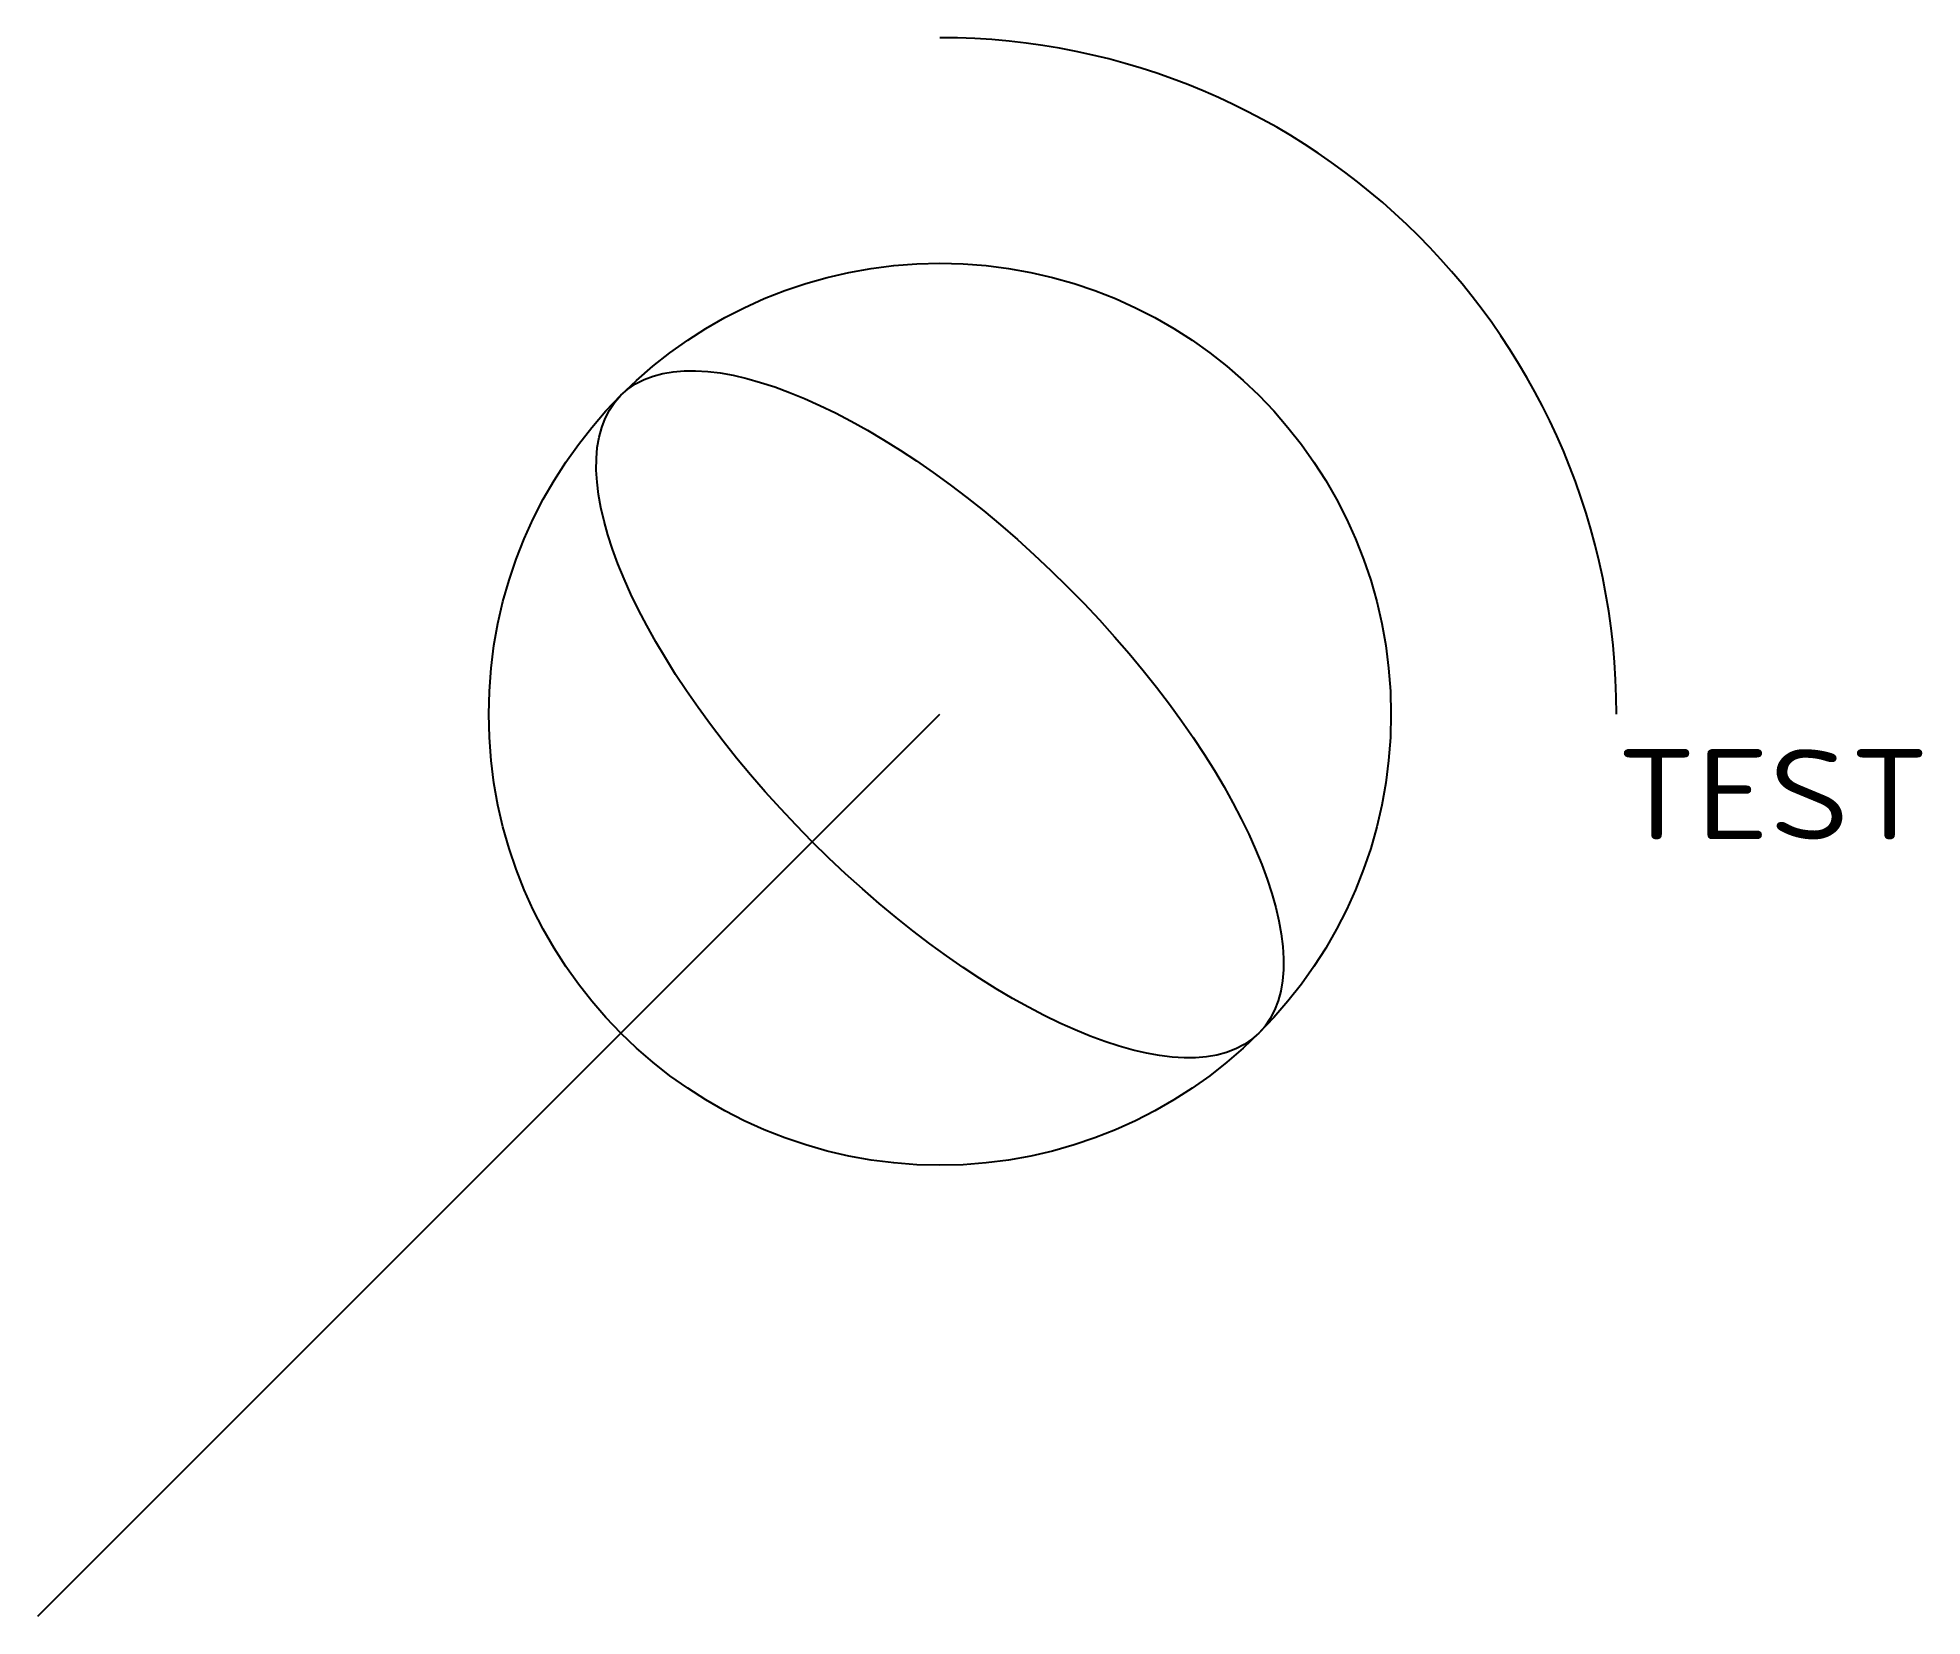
# Model space of a CAD drawing. Extents: x 0 to 418, y 0 to 350.
import ezdxf
from ezdxf.enums import TextEntityAlignment as Align

# ---------------------------------------------------------------- set-up
doc = ezdxf.new("R2010")
doc.units = 0
doc.layers.get('0').update_dxf_attribs({"linetype": 'CONTINUOUS'})
doc.styles.get("Standard").update_dxf_attribs({"font": 'isocp.shx'})

msp = doc.modelspace()

# ---------------------------------------------------------------- linework, layer by layer
at = {"color": 7}
msp.add_line((0, 0), (200, 200), dxfattribs=at)
msp.add_circle((200, 200), 100, dxfattribs=at)
msp.add_arc((200, 200), 150, 0, 90, dxfattribs=at)
msp.add_ellipse((200, 200), major_axis=(70.710678, -70.710678), ratio=0.4, dxfattribs=at)

# ---------------------------------------------------------------- texts
msp.add_text('TEST', height=20, dxfattribs=at).set_placement((350, 172.247833), (419.394806, 172.247833), align=Align.FIT)

doc.saveas('drawing.dxf')
